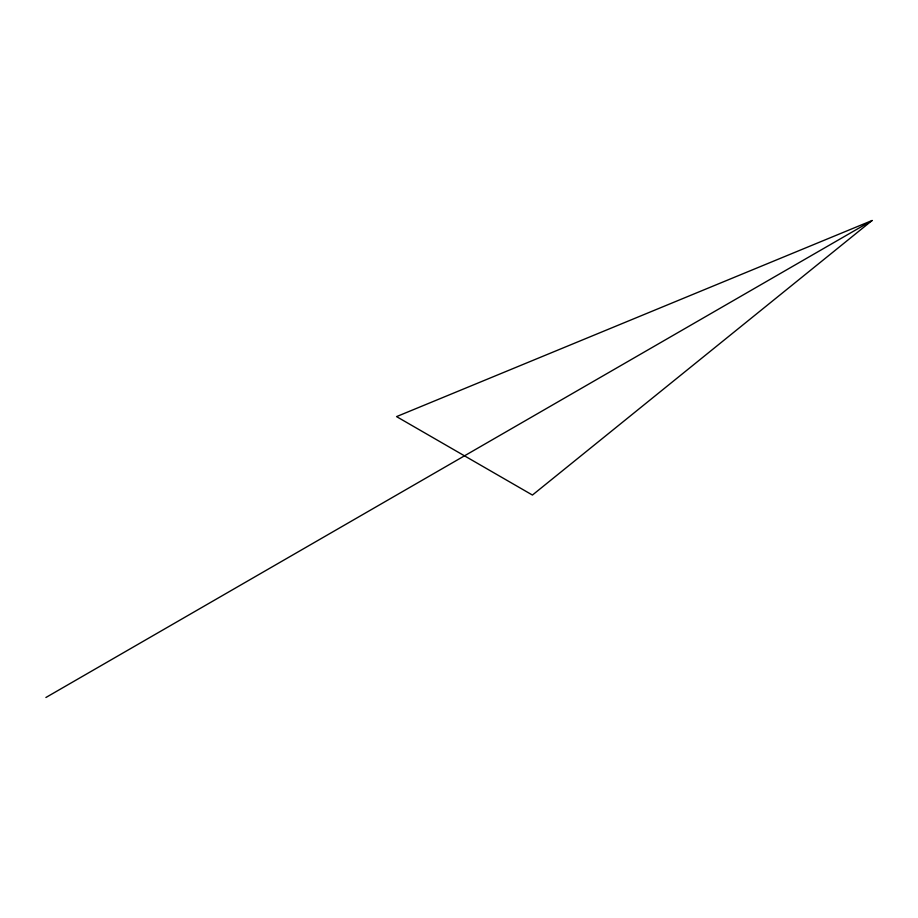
<?xml version="1.0" encoding="UTF-8"?>
<svg xmlns="http://www.w3.org/2000/svg" width="918" height="918" viewBox="0 0 918 918"><rect width="100%" height="100%" fill="white"/><g stroke="black" fill="none" stroke-linecap="round" stroke-linejoin="round"><path stroke-width="1.38" d="M872.1 220.504L532.429 495.054L396.553 416.611L872.1 220.504L45.9 697.496"/></g></svg>
